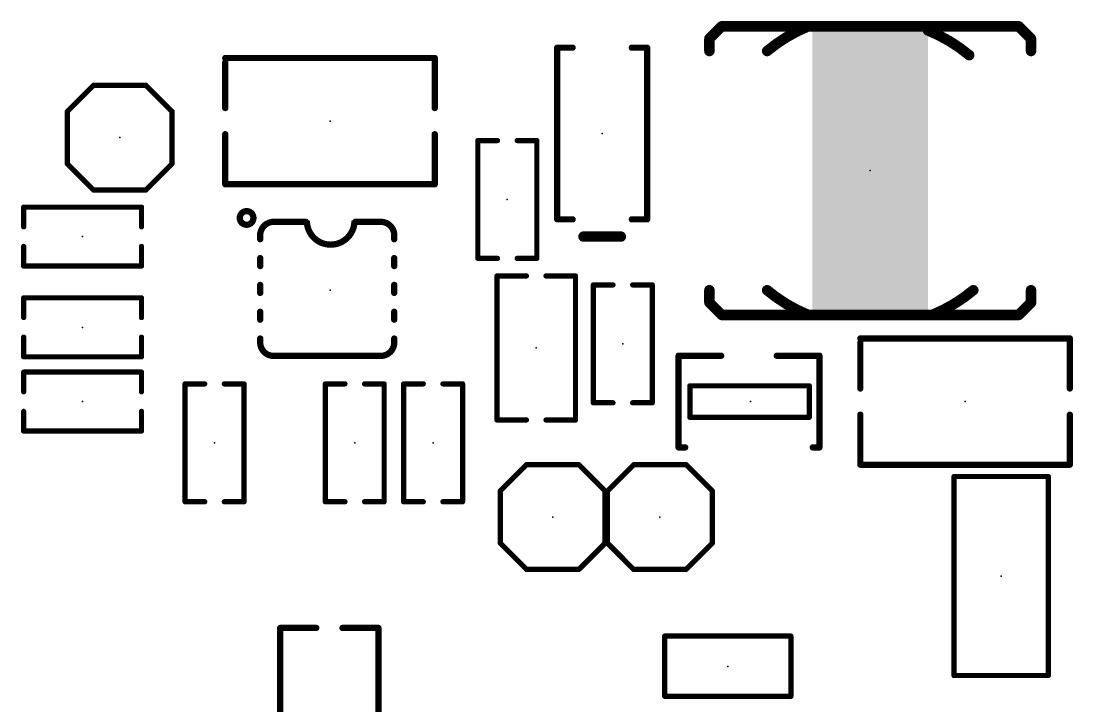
# Model space of a CAD drawing. Extents: x -49 to 146, y -19 to 112.
# Drawn here: x 17.42 to 42.93, y 44.64 to 61.25 of the extents above; entities that cross this region are included whole.
import ezdxf

# ---------------------------------------------------------------- set-up
doc = ezdxf.new("R2010")
doc.units = 0
doc.layers.add('21', color=253, linetype='CONTINUOUS')
doc.layers.add('23', color=7, linetype='CONTINUOUS')

# ---------------------------------------------------------------- blocks, each defined once
blk = doc.blocks.new('RECT')
blk.add_solid([(-0.5, -0.5), (0.5, -0.5), (-0.5, 0.5), (0.5, 0.5)])

msp = doc.modelspace()

# ---------------------------------------------------------------- linework, layer by layer
at = {"layer": '21'}
for points, const_width in [([(34.11, 60.82), (34.41, 61.12)], 0.254), ([(34.41, 61.12), (36.51, 61.12)], 0.254), ([(36.51, 61.12), (41.61, 61.12)], 0.254), ([(41.61, 61.12), (41.91, 60.82)], 0.254), ([(34.11, 60.82), (34.11, 60.52)], 0.254), ([(41.91, 60.82), (41.91, 60.52)], 0.254), ([(30.4194, 56.4387), (30.4194, 60.6013)], 0.1524), ([(30.4194, 60.6013), (30.7925, 60.6013)], 0.1524), ([(32.2275, 60.6013), (32.6006, 60.6013)], 0.1524), ([(32.6006, 60.6013), (32.6006, 56.4387)], 0.1524), ([(22.3699, 60.2488), (22.3699, 59.1375)], 0.1524), ([(22.37, 60.3504), (27.45, 60.3504)], 0.1524), ([(27.45, 60.3504), (27.45, 59.1375)], 0.1524), ([(19.175, 59.69), (18.54, 59.055)], 0.127), ([(19.175, 59.69), (20.445, 59.69)], 0.127), ([(20.445, 59.69), (21.08, 59.055)], 0.127), ([(18.54, 59.055), (18.54, 57.785)], 0.127), ([(21.08, 59.055), (21.08, 57.785)], 0.127), ([(22.37, 57.2896), (22.37, 58.5025)], 0.1524), ([(27.45, 57.2896), (27.45, 58.5025)], 0.1524), ([(28.4956, 55.4912), (28.4956, 58.3488)], 0.127), ([(28.4956, 58.3488), (28.9719, 58.3488)], 0.127), ([(29.9244, 58.3488), (29.4481, 58.3488)], 0.127), ([(29.9244, 55.4912), (29.9244, 58.3488)], 0.127), ([(18.54, 57.785), (19.175, 57.15)], 0.127), ([(21.08, 57.785), (20.445, 57.15)], 0.127), ([(20.445, 57.15), (19.175, 57.15)], 0.127), ([(27.45, 57.2896), (22.37, 57.2896)], 0.1524), ([(20.3388, 56.7344), (17.4812, 56.7344)], 0.127), ([(17.4812, 56.7344), (17.4812, 56.2581)], 0.127), ([(20.3388, 56.2581), (20.3388, 56.7344)], 0.127), ([(23.5423, 56.3777), (24.3262, 56.3777)], 0.1524), ([(25.5235, 56.3777), (26.1423, 56.3777)], 0.1524), ([(30.7926, 56.4387), (30.4194, 56.4387)], 0.1524), ([(32.6006, 56.4387), (32.2275, 56.4387)], 0.1524), ([(23.2173, 56.0927), (23.2173, 55.9557)], 0.1524), ([(26.4673, 56.0527), (26.4673, 55.9557)], 0.1524), ([(31.0575, 56.0212), (31.9625, 56.0212)], 0.254), ([(17.4812, 55.3056), (17.4812, 55.7819)], 0.127), ([(20.3388, 55.7819), (20.3388, 55.3056)], 0.127), ([(20.3388, 55.3056), (17.4812, 55.3056)], 0.127), ([(23.2173, 55.4987), (23.2173, 55.3057)], 0.1524), ([(26.4673, 55.4987), (26.4673, 55.3057)], 0.1524), ([(28.9719, 55.4912), (28.4956, 55.4912)], 0.127), ([(29.4481, 55.4912), (29.9244, 55.4912)], 0.127), ([(28.9574, 51.5737), (28.9575, 55.0662)], 0.127), ([(28.9575, 55.0662), (29.6719, 55.0662)], 0.127), ([(30.1481, 55.0663), (30.8625, 55.0663)], 0.127), ([(30.8625, 55.0663), (30.8625, 51.5737)], 0.127), ([(23.2173, 54.8487), (23.2173, 54.6557)], 0.1524), ([(26.4673, 54.8487), (26.4673, 54.6557)], 0.1524), ([(31.7719, 54.8488), (31.2956, 54.8488)], 0.127), ([(31.2956, 54.8488), (31.2956, 51.9912)], 0.127), ([(32.2481, 54.8488), (32.7244, 54.8488)], 0.127), ([(32.7244, 54.8488), (32.7244, 51.9912)], 0.127), ([(34.11, 54.42), (34.11, 54.72)], 0.254), ([(41.91, 54.42), (41.91, 54.72)], 0.254), ([(17.4812, 54.0581), (17.4812, 54.5344)], 0.127), ([(17.4812, 54.5344), (20.3388, 54.5344)], 0.127), ([(20.3388, 54.5344), (20.3388, 54.0581)], 0.127), ([(34.41, 54.12), (34.11, 54.42)], 0.254), ([(41.91, 54.42), (41.61, 54.12)], 0.254), ([(23.2173, 54.1987), (23.2173, 54.0057)], 0.1524), ([(26.4673, 54.1987), (26.4673, 54.0057)], 0.1524), ([(39.51, 54.12), (34.41, 54.12)], 0.254), ([(41.61, 54.12), (39.51, 54.12)], 0.254), ([(17.4812, 53.5819), (17.4812, 53.1056)], 0.127), ([(20.3388, 53.1056), (20.3388, 53.5819)], 0.127), ([(23.2173, 53.5487), (23.2173, 53.4527)], 0.1524), ([(26.4673, 53.5487), (26.4673, 53.4527)], 0.1524), ([(37.77, 53.5504), (42.85, 53.5504)], 0.1524), ([(42.85, 53.5504), (42.85, 52.3375)], 0.1524), ([(37.7699, 53.4488), (37.7699, 52.3375)], 0.1524), ([(17.4812, 53.1056), (20.3388, 53.1056)], 0.127), ([(26.1423, 53.1277), (23.5423, 53.1277)], 0.1524), ([(34.3956, 53.1313), (33.3637, 53.1313)], 0.1524), ([(33.3637, 53.1313), (33.3637, 50.9087)], 0.1524), ([(36.7769, 53.1313), (35.745, 53.1313)], 0.1524), ([(36.7769, 50.9087), (36.7769, 53.1313)], 0.1524), ([(17.4812, 52.2581), (17.4812, 52.7344)], 0.127), ([(17.4812, 52.7344), (20.3388, 52.7344)], 0.127), ([(20.3388, 52.7344), (20.3388, 52.2581)], 0.127), ([(21.8719, 52.4488), (21.3956, 52.4488)], 0.127), ([(21.3956, 52.4488), (21.3956, 49.5912)], 0.127), ([(22.3481, 52.4488), (22.8244, 52.4488)], 0.127), ([(22.8244, 52.4488), (22.8244, 49.5912)], 0.127), ([(24.7956, 49.5912), (24.7956, 52.4488)], 0.127), ([(24.7956, 52.4488), (25.2719, 52.4488)], 0.127), ([(26.2244, 52.4488), (25.7481, 52.4488)], 0.127), ([(26.2244, 49.5912), (26.2244, 52.4488)], 0.127), ([(27.1719, 52.4488), (26.6956, 52.4488)], 0.127), ([(26.6956, 52.4488), (26.6956, 49.5912)], 0.127), ([(27.6481, 52.4488), (28.1244, 52.4488)], 0.127), ([(28.1244, 52.4488), (28.1244, 49.5912)], 0.127), ([(33.6368, 51.639), (33.6368, 52.401)], 0.127), ([(33.6368, 52.401), (36.5324, 52.401)], 0.127), ([(36.5324, 52.401), (36.5324, 51.639)], 0.127), ([(31.2956, 51.9912), (31.7719, 51.9912)], 0.127), ([(32.7244, 51.9912), (32.2481, 51.9912)], 0.127), ([(17.4812, 51.7819), (17.4812, 51.3056)], 0.127), ([(20.3388, 51.3056), (20.3388, 51.7819)], 0.127), ([(29.6719, 51.5737), (28.9574, 51.5737)], 0.127), ([(30.8625, 51.5737), (30.1481, 51.5737)], 0.127), ([(36.5324, 51.639), (33.6368, 51.639)], 0.127), ([(37.77, 50.4896), (37.77, 51.7025)], 0.1524), ([(42.85, 50.4896), (42.85, 51.7025)], 0.1524), ([(17.4812, 51.3056), (20.3388, 51.3056)], 0.127), ([(33.3637, 50.9087), (33.5225, 50.9087)], 0.1524), ([(36.6181, 50.9087), (36.7769, 50.9087)], 0.1524), ([(29.675, 50.49), (29.04, 49.855)], 0.127), ([(29.675, 50.49), (30.945, 50.49)], 0.127), ([(30.945, 50.49), (31.58, 49.855)], 0.127), ([(32.275, 50.49), (31.64, 49.855)], 0.127), ([(32.275, 50.49), (33.545, 50.49)], 0.127), ([(33.545, 50.49), (34.18, 49.855)], 0.127), ([(42.85, 50.4896), (37.77, 50.4896)], 0.1524), ([(40.043, 45.377), (40.043, 50.203)], 0.127), ([(40.043, 50.203), (42.329, 50.203)], 0.127), ([(42.329, 50.203), (42.329, 45.377)], 0.127), ([(29.04, 49.855), (29.04, 48.585)], 0.127), ([(31.58, 49.855), (31.58, 48.585)], 0.127), ([(31.64, 49.855), (31.64, 48.585)], 0.127), ([(34.18, 49.855), (34.18, 48.585)], 0.127), ([(21.3956, 49.5912), (21.8719, 49.5912)], 0.127), ([(22.8244, 49.5912), (22.3481, 49.5912)], 0.127), ([(25.2719, 49.5912), (24.7956, 49.5912)], 0.127), ([(25.7481, 49.5912), (26.2244, 49.5912)], 0.127), ([(26.6956, 49.5912), (27.1719, 49.5912)], 0.127), ([(28.1244, 49.5912), (27.6481, 49.5912)], 0.127), ([(29.04, 48.585), (29.675, 47.95)], 0.127), ([(31.58, 48.585), (30.945, 47.95)], 0.127), ([(31.64, 48.585), (32.275, 47.95)], 0.127), ([(34.18, 48.585), (33.545, 47.95)], 0.127), ([(30.945, 47.95), (29.675, 47.95)], 0.127), ([(33.545, 47.95), (32.275, 47.95)], 0.127), ([(23.7034, 41.7687), (23.7034, 46.5313)], 0.1524), ([(23.7034, 46.5313), (24.5765, 46.5313)], 0.1524), ([(25.2115, 46.5313), (26.0846, 46.5313)], 0.1524), ([(26.0846, 46.5313), (26.0846, 41.7687)], 0.1524), ([(33.026, 46.334), (33.026, 44.874)], 0.127), ([(33.032, 46.334), (36.086, 46.334)], 0.127), ([(36.086, 46.334), (36.086, 44.874)], 0.127), ([(42.329, 45.377), (40.043, 45.377)], 0.127), ([(36.086, 44.874), (33.032, 44.874)], 0.127)]:
    msp.add_lwpolyline(points, dxfattribs=dict(at, const_width=const_width))
for points, const_width in [([(34.41, 61.1835, 1), (34.41, 61.0565)], 0.127), ([(34.4549, 61.0751, 1), (34.3651, 61.1649)], 0.127), ([(36.51, 61.12, 0.0777), (35.51, 60.52)], 0.254), ([(36.51, 61.1835, 1), (36.51, 61.0565)], 0.127), ([(36.5339, 61.0612, 1), (36.4861, 61.1788)], 0.127), ([(36.51, 61.0565, 1), (36.51, 61.1835)], 0.127), ([(41.6549, 61.1649, 1), (41.5651, 61.0751)], 0.127), ([(41.61, 61.0565, 1), (41.61, 61.1835)], 0.127), ([(40.41, 60.42, 0.0777), (39.41, 61.02)], 0.254), ([(39.4339, 61.0788, 1), (39.3861, 60.9612)], 0.127), ([(34.1735, 60.82, 1), (34.0465, 60.82)], 0.127), ([(34.0651, 60.8649, 1), (34.1549, 60.7751)], 0.127), ([(41.9735, 60.82, 1), (41.8465, 60.82)], 0.127), ([(41.8651, 60.7751, 1), (41.9549, 60.8649)], 0.127), ([(30.4575, 60.6013, 1), (30.3813, 60.6013)], 0.0762), ([(30.4194, 60.6394, 1), (30.4194, 60.5632)], 0.0762), ([(30.7925, 60.5632, 1), (30.7925, 60.6394)], 0.0762), ([(32.2275, 60.6394, 1), (32.2275, 60.5632)], 0.0762), ([(32.6387, 60.6013, 1), (32.5625, 60.6013)], 0.0762), ([(32.6006, 60.5632, 1), (32.6006, 60.6394)], 0.0762), ([(34.0465, 60.52, 1), (34.1735, 60.52)], 0.127), ([(35.4693, 60.5688, 1), (35.5507, 60.4712)], 0.127), ([(40.3693, 60.3712, 1), (40.4507, 60.4688)], 0.127), ([(41.8465, 60.52, 1), (41.9735, 60.52)], 0.127), ([(22.408, 60.2488, 1), (22.3318, 60.2488)], 0.0762), ([(22.37, 60.3885, 1), (22.37, 60.3123)], 0.0762), ([(27.4881, 60.3504, 1), (27.4119, 60.3504)], 0.0762), ([(27.45, 60.3123, 1), (27.45, 60.3885)], 0.0762), ([(19.175, 59.7218, 1), (19.175, 59.6583)], 0.0635), ([(19.1975, 59.6675, 1), (19.1525, 59.7125)], 0.0635), ([(20.4675, 59.7125, 1), (20.4225, 59.6675)], 0.0635), ([(20.445, 59.6583, 1), (20.445, 59.7218)], 0.0635), ([(18.5175, 59.0775, 1), (18.5625, 59.0325)], 0.0635), ([(18.5717, 59.055, 1), (18.5083, 59.055)], 0.0635), ([(21.1118, 59.055, 1), (21.0483, 59.055)], 0.0635), ([(21.0575, 59.0325, 1), (21.1025, 59.0775)], 0.0635), ([(22.3318, 59.1375, 1), (22.408, 59.1375)], 0.0762), ([(27.4119, 59.1375, 1), (27.4881, 59.1375)], 0.0762), ([(22.4081, 58.5025, 1), (22.3319, 58.5025)], 0.0762), ([(27.4881, 58.5025, 1), (27.4119, 58.5025)], 0.0762), ([(28.4956, 58.3806, 1), (28.4956, 58.3171)], 0.0635), ([(28.5273, 58.3488, 1), (28.4639, 58.3488)], 0.0635), ([(28.9719, 58.3171, 1), (28.9719, 58.3806)], 0.0635), ([(29.4481, 58.3806, 1), (29.4481, 58.3171)], 0.0635), ([(29.9562, 58.3488, 1), (29.8927, 58.3488)], 0.0635), ([(29.9244, 58.3171, 1), (29.9244, 58.3806)], 0.0635), ([(18.5625, 57.8075, 1), (18.5175, 57.7625)], 0.0635), ([(18.5083, 57.785, 1), (18.5717, 57.785)], 0.0635), ([(21.0483, 57.785, 1), (21.1118, 57.785)], 0.0635), ([(21.1025, 57.7625, 1), (21.0575, 57.8075)], 0.0635), ([(19.175, 57.1818, 1), (19.175, 57.1183)], 0.0635), ([(19.1525, 57.1275, 1), (19.1975, 57.1725)], 0.0635), ([(20.4225, 57.1725, 1), (20.4675, 57.1275)], 0.0635), ([(20.445, 57.1183, 1), (20.445, 57.1818)], 0.0635), ([(22.37, 57.3277, 1), (22.37, 57.2515)], 0.0762), ([(22.3319, 57.2896, 1), (22.4081, 57.2896)], 0.0762), ([(27.4119, 57.2896, 1), (27.4881, 57.2896)], 0.0762), ([(27.45, 57.2515, 1), (27.45, 57.3277)], 0.0762), ([(17.4812, 56.7662, 1), (17.4812, 56.7026)], 0.0635), ([(17.513, 56.7344, 1), (17.4495, 56.7344)], 0.0635), ([(20.3706, 56.7344, 1), (20.3071, 56.7344)], 0.0635), ([(20.3388, 56.7026, 1), (20.3388, 56.7662)], 0.0635), ([(22.8876, 56.3074, 1), (22.8876, 56.6376, 1), (22.8876, 56.3074)], 0.1524), ([(23.5423, 56.3777, 0.4142), (23.2173, 56.0527)], 0.1524), ([(23.5423, 56.4158, 1), (23.5423, 56.3396)], 0.0762), ([(23.5423, 56.3396, 1), (23.5423, 56.4158)], 0.0762), ([(24.348, 56.4027, 1), (25.5037, 56.4027)], 0.1524), ([(24.3262, 56.3396, 1), (24.3262, 56.4158)], 0.0762), ([(25.5235, 56.4158, 1), (25.5235, 56.3396)], 0.0762), ([(26.4673, 56.0527, 0.4142), (26.1423, 56.3777)], 0.1524), ([(26.1423, 56.4158, 1), (26.1423, 56.3396)], 0.0762), ([(26.1423, 56.3396, 1), (26.1423, 56.4158)], 0.0762), ([(30.4194, 56.4768, 1), (30.4194, 56.4006)], 0.0762), ([(30.3813, 56.4387, 1), (30.4575, 56.4387)], 0.0762), ([(30.7926, 56.4006, 1), (30.7926, 56.4768)], 0.0762), ([(32.2275, 56.4768, 1), (32.2275, 56.4006)], 0.0762), ([(32.5625, 56.4387, 1), (32.6387, 56.4387)], 0.0762), ([(32.6006, 56.4006, 1), (32.6006, 56.4768)], 0.0762), ([(17.4495, 56.2581, 1), (17.513, 56.2581)], 0.0635), ([(20.3071, 56.2581, 1), (20.3706, 56.2581)], 0.0635), ([(23.2554, 56.0927, 1), (23.1792, 56.0927)], 0.0762), ([(26.5054, 56.0527, 1), (26.4292, 56.0527)], 0.0762), ([(31.0575, 56.0847, 1), (31.0575, 55.9577)], 0.127), ([(31.9625, 55.9577, 1), (31.9625, 56.0847)], 0.127), ([(23.1792, 56.0527, 1), (23.2554, 56.0527)], 0.0762), ([(23.1792, 55.9557, 1), (23.2554, 55.9557)], 0.0762), ([(26.4292, 56.0527, 1), (26.5054, 56.0527)], 0.0762), ([(26.4292, 55.9557, 1), (26.5054, 55.9557)], 0.0762), ([(17.513, 55.7819, 1), (17.4495, 55.7819)], 0.0635), ([(20.3706, 55.7819, 1), (20.3071, 55.7819)], 0.0635), ([(17.4812, 55.3374, 1), (17.4812, 55.2739)], 0.0635), ([(20.3388, 55.2739, 1), (20.3388, 55.3374)], 0.0635), ([(23.2554, 55.4987, 1), (23.1792, 55.4987)], 0.0762), ([(26.5054, 55.4987, 1), (26.4292, 55.4987)], 0.0762), ([(28.4956, 55.523, 1), (28.4956, 55.4594)], 0.0635), ([(28.4639, 55.4912, 1), (28.5273, 55.4912)], 0.0635), ([(28.9719, 55.4594, 1), (28.9719, 55.523)], 0.0635), ([(29.4481, 55.523, 1), (29.4481, 55.4594)], 0.0635), ([(29.8927, 55.4912, 1), (29.9562, 55.4912)], 0.0635), ([(29.9244, 55.4594, 1), (29.9244, 55.523)], 0.0635), ([(17.4495, 55.3056, 1), (17.513, 55.3056)], 0.0635), ([(20.3071, 55.3056, 1), (20.3706, 55.3056)], 0.0635), ([(23.1792, 55.3057, 1), (23.2554, 55.3057)], 0.0762), ([(26.4292, 55.3057, 1), (26.5054, 55.3057)], 0.0762), ([(28.9575, 55.098, 1), (28.9575, 55.0344)], 0.0635), ([(28.9892, 55.0662, 1), (28.9258, 55.0662)], 0.0635), ([(29.6719, 55.0344, 1), (29.6719, 55.098)], 0.0635), ([(30.1481, 55.0981, 1), (30.1481, 55.0346)], 0.0635), ([(30.8942, 55.0663, 1), (30.8308, 55.0663)], 0.0635), ([(30.8625, 55.0346, 1), (30.8625, 55.0981)], 0.0635), ([(23.2554, 54.8487, 1), (23.1792, 54.8487)], 0.0762), ([(26.5054, 54.8487, 1), (26.4292, 54.8487)], 0.0762), ([(31.2956, 54.8806, 1), (31.2956, 54.8171)], 0.0635), ([(31.3273, 54.8488, 1), (31.2639, 54.8488)], 0.0635), ([(31.7719, 54.8171, 1), (31.7719, 54.8806)], 0.0635), ([(32.2481, 54.8806, 1), (32.2481, 54.8171)], 0.0635), ([(32.7562, 54.8488, 1), (32.6927, 54.8488)], 0.0635), ([(32.7244, 54.8171, 1), (32.7244, 54.8806)], 0.0635), ([(34.1735, 54.72, 1), (34.0465, 54.72)], 0.127), ([(35.51, 54.72, 0.0777), (36.51, 54.12)], 0.254), ([(35.5507, 54.7688, 1), (35.4693, 54.6712)], 0.127), ([(39.51, 54.12, 0.0777), (40.51, 54.72)], 0.254), ([(40.5507, 54.6712, 1), (40.4693, 54.7688)], 0.127), ([(41.9735, 54.72, 1), (41.8465, 54.72)], 0.127), ([(17.4812, 54.5662, 1), (17.4812, 54.5027)], 0.0635), ([(17.513, 54.5344, 1), (17.4495, 54.5344)], 0.0635), ([(20.3706, 54.5344, 1), (20.3071, 54.5344)], 0.0635), ([(20.3388, 54.5027, 1), (20.3388, 54.5662)], 0.0635), ([(23.1792, 54.6557, 1), (23.2554, 54.6557)], 0.0762), ([(26.4292, 54.6557, 1), (26.5054, 54.6557)], 0.0762), ([(34.1549, 54.4649, 1), (34.0651, 54.3751)], 0.127), ([(34.0465, 54.42, 1), (34.1735, 54.42)], 0.127), ([(41.8465, 54.42, 1), (41.9735, 54.42)], 0.127), ([(41.9549, 54.3751, 1), (41.8651, 54.4649)], 0.127), ([(17.4495, 54.0581, 1), (17.513, 54.0581)], 0.0635), ([(20.3071, 54.0581, 1), (20.3706, 54.0581)], 0.0635), ([(23.2554, 54.1987, 1), (23.1792, 54.1987)], 0.0762), ([(26.5054, 54.1987, 1), (26.4292, 54.1987)], 0.0762), ([(34.41, 54.1835, 1), (34.41, 54.0565)], 0.127), ([(34.3651, 54.0751, 1), (34.4549, 54.1649)], 0.127), ([(36.4861, 54.0612, 1), (36.5339, 54.1788)], 0.127), ([(39.51, 54.1835, 1), (39.51, 54.0565)], 0.127), ([(39.4861, 54.1788, 1), (39.5339, 54.0612)], 0.127), ([(39.51, 54.0565, 1), (39.51, 54.1835)], 0.127), ([(41.5651, 54.1649, 1), (41.6549, 54.0751)], 0.127), ([(41.61, 54.0565, 1), (41.61, 54.1835)], 0.127), ([(23.1792, 54.0057, 1), (23.2554, 54.0057)], 0.0762), ([(26.4292, 54.0057, 1), (26.5054, 54.0057)], 0.0762), ([(17.513, 53.5819, 1), (17.4495, 53.5819)], 0.0635), ([(20.3706, 53.5819, 1), (20.3071, 53.5819)], 0.0635), ([(23.2554, 53.5487, 1), (23.1792, 53.5487)], 0.0762), ([(26.5054, 53.5487, 1), (26.4292, 53.5487)], 0.0762), ([(37.77, 53.5885, 1), (37.77, 53.5123)], 0.0762), ([(42.8881, 53.5504, 1), (42.8119, 53.5504)], 0.0762), ([(42.85, 53.5123, 1), (42.85, 53.5885)], 0.0762), ([(23.2173, 53.4527, 0.4142), (23.5423, 53.1277)], 0.1524), ([(23.2554, 53.4527, 1), (23.1792, 53.4527)], 0.0762), ([(23.1792, 53.4527, 1), (23.2554, 53.4527)], 0.0762), ([(26.1423, 53.1277, 0.4142), (26.4673, 53.4527)], 0.1524), ([(26.5054, 53.4527, 1), (26.4292, 53.4527)], 0.0762), ([(26.4292, 53.4527, 1), (26.5054, 53.4527)], 0.0762), ([(37.808, 53.4488, 1), (37.7318, 53.4488)], 0.0762), ([(17.4812, 53.1374, 1), (17.4812, 53.0739)], 0.0635), ([(17.4495, 53.1056, 1), (17.513, 53.1056)], 0.0635), ([(20.3071, 53.1056, 1), (20.3706, 53.1056)], 0.0635), ([(20.3388, 53.0739, 1), (20.3388, 53.1374)], 0.0635), ([(23.5423, 53.1658, 1), (23.5423, 53.0896)], 0.0762), ([(23.5423, 53.0896, 1), (23.5423, 53.1658)], 0.0762), ([(26.1423, 53.1658, 1), (26.1423, 53.0896)], 0.0762), ([(26.1423, 53.0896, 1), (26.1423, 53.1658)], 0.0762), ([(33.3637, 53.1694, 1), (33.3637, 53.0932)], 0.0762), ([(33.4018, 53.1313, 1), (33.3256, 53.1313)], 0.0762), ([(34.3956, 53.0932, 1), (34.3956, 53.1694)], 0.0762), ([(35.745, 53.1694, 1), (35.745, 53.0932)], 0.0762), ([(36.815, 53.1313, 1), (36.7388, 53.1313)], 0.0762), ([(36.7769, 53.0932, 1), (36.7769, 53.1694)], 0.0762), ([(17.4812, 52.7662, 1), (17.4812, 52.7026)], 0.0635), ([(17.513, 52.7344, 1), (17.4495, 52.7344)], 0.0635), ([(20.3706, 52.7344, 1), (20.3071, 52.7344)], 0.0635), ([(20.3388, 52.7026, 1), (20.3388, 52.7662)], 0.0635), ([(21.3956, 52.4806, 1), (21.3956, 52.4171)], 0.0635), ([(21.4274, 52.4488, 1), (21.3639, 52.4488)], 0.0635), ([(21.8719, 52.4171, 1), (21.8719, 52.4806)], 0.0635), ([(22.3481, 52.4806, 1), (22.3481, 52.4171)], 0.0635), ([(22.8561, 52.4488, 1), (22.7927, 52.4488)], 0.0635), ([(22.8244, 52.4171, 1), (22.8244, 52.4806)], 0.0635), ([(24.7956, 52.4806, 1), (24.7956, 52.4171)], 0.0635), ([(24.8273, 52.4488, 1), (24.7639, 52.4488)], 0.0635), ([(25.2719, 52.4171, 1), (25.2719, 52.4806)], 0.0635), ([(25.7481, 52.4806, 1), (25.7481, 52.4171)], 0.0635), ([(26.2562, 52.4488, 1), (26.1927, 52.4488)], 0.0635), ([(26.2244, 52.4171, 1), (26.2244, 52.4806)], 0.0635), ([(26.6956, 52.4806, 1), (26.6956, 52.4171)], 0.0635), ([(26.7274, 52.4488, 1), (26.6639, 52.4488)], 0.0635), ([(27.1719, 52.4171, 1), (27.1719, 52.4806)], 0.0635), ([(27.6481, 52.4806, 1), (27.6481, 52.4171)], 0.0635), ([(28.1562, 52.4488, 1), (28.0927, 52.4488)], 0.0635), ([(28.1244, 52.4171, 1), (28.1244, 52.4806)], 0.0635), ([(33.6686, 52.401, 1), (33.605, 52.401)], 0.0635), ([(33.6368, 52.4328, 1), (33.6368, 52.3693)], 0.0635), ([(36.5642, 52.401, 1), (36.5007, 52.401)], 0.0635), ([(36.5324, 52.3693, 1), (36.5324, 52.4328)], 0.0635), ([(37.7318, 52.3375, 1), (37.808, 52.3375)], 0.0762), ([(42.8119, 52.3375, 1), (42.8881, 52.3375)], 0.0762), ([(17.4495, 52.2581, 1), (17.513, 52.2581)], 0.0635), ([(20.3071, 52.2581, 1), (20.3706, 52.2581)], 0.0635), ([(31.2956, 52.023, 1), (31.2956, 51.9594)], 0.0635), ([(31.7719, 51.9594, 1), (31.7719, 52.023)], 0.0635), ([(32.2481, 52.023, 1), (32.2481, 51.9594)], 0.0635), ([(32.7244, 51.9594, 1), (32.7244, 52.023)], 0.0635), ([(17.513, 51.7819, 1), (17.4495, 51.7819)], 0.0635), ([(20.3706, 51.7819, 1), (20.3071, 51.7819)], 0.0635), ([(31.2639, 51.9912, 1), (31.3273, 51.9912)], 0.0635), ([(32.6927, 51.9912, 1), (32.7562, 51.9912)], 0.0635), ([(28.9574, 51.6055, 1), (28.9574, 51.5419)], 0.0635), ([(28.9257, 51.5737, 1), (28.9891, 51.5737)], 0.0635), ([(29.6719, 51.5419, 1), (29.6719, 51.6055)], 0.0635), ([(30.1481, 51.6055, 1), (30.1481, 51.5419)], 0.0635), ([(30.8308, 51.5737, 1), (30.8942, 51.5737)], 0.0635), ([(30.8625, 51.5419, 1), (30.8625, 51.6055)], 0.0635), ([(33.605, 51.639, 1), (33.6686, 51.639)], 0.0635), ([(33.6368, 51.6708, 1), (33.6368, 51.6073)], 0.0635), ([(36.5007, 51.639, 1), (36.5642, 51.639)], 0.0635), ([(36.5324, 51.6073, 1), (36.5324, 51.6708)], 0.0635), ([(37.8081, 51.7025, 1), (37.7319, 51.7025)], 0.0762), ([(42.8881, 51.7025, 1), (42.8119, 51.7025)], 0.0762), ([(17.4812, 51.3374, 1), (17.4812, 51.2739)], 0.0635), ([(17.4495, 51.3056, 1), (17.513, 51.3056)], 0.0635), ([(20.3071, 51.3056, 1), (20.3706, 51.3056)], 0.0635), ([(20.3388, 51.2739, 1), (20.3388, 51.3374)], 0.0635), ([(33.3637, 50.9468, 1), (33.3637, 50.8706)], 0.0762), ([(33.3256, 50.9087, 1), (33.4018, 50.9087)], 0.0762), ([(33.5225, 50.8706, 1), (33.5225, 50.9468)], 0.0762), ([(36.6181, 50.9468, 1), (36.6181, 50.8706)], 0.0762), ([(36.7388, 50.9087, 1), (36.815, 50.9087)], 0.0762), ([(36.7769, 50.8706, 1), (36.7769, 50.9468)], 0.0762), ([(29.675, 50.5218, 1), (29.675, 50.4582)], 0.0635), ([(29.6975, 50.4675, 1), (29.6525, 50.5125)], 0.0635), ([(30.9675, 50.5125, 1), (30.9225, 50.4675)], 0.0635), ([(30.945, 50.4582, 1), (30.945, 50.5218)], 0.0635), ([(32.275, 50.5218, 1), (32.275, 50.4582)], 0.0635), ([(32.2975, 50.4675, 1), (32.2525, 50.5125)], 0.0635), ([(33.5675, 50.5125, 1), (33.5225, 50.4675)], 0.0635), ([(33.545, 50.4582, 1), (33.545, 50.5218)], 0.0635), ([(37.77, 50.5277, 1), (37.77, 50.4515)], 0.0762), ([(37.7319, 50.4896, 1), (37.8081, 50.4896)], 0.0762), ([(42.8119, 50.4896, 1), (42.8881, 50.4896)], 0.0762), ([(42.85, 50.4515, 1), (42.85, 50.5277)], 0.0762), ([(40.0748, 50.203, 1), (40.0112, 50.203)], 0.0635), ([(40.043, 50.2348, 1), (40.043, 50.1713)], 0.0635), ([(42.3608, 50.203, 1), (42.2972, 50.203)], 0.0635), ([(42.329, 50.1713, 1), (42.329, 50.2348)], 0.0635), ([(29.0175, 49.8775, 1), (29.0625, 49.8325)], 0.0635), ([(29.0718, 49.855, 1), (29.0083, 49.855)], 0.0635), ([(31.6118, 49.855, 1), (31.5483, 49.855)], 0.0635), ([(31.5575, 49.8325, 1), (31.6025, 49.8775)], 0.0635), ([(31.6175, 49.8775, 1), (31.6625, 49.8325)], 0.0635), ([(31.6717, 49.855, 1), (31.6083, 49.855)], 0.0635), ([(34.2118, 49.855, 1), (34.1482, 49.855)], 0.0635), ([(34.1575, 49.8325, 1), (34.2025, 49.8775)], 0.0635), ([(21.3956, 49.623, 1), (21.3956, 49.5594)], 0.0635), ([(21.3639, 49.5912, 1), (21.4274, 49.5912)], 0.0635), ([(21.8719, 49.5594, 1), (21.8719, 49.623)], 0.0635), ([(22.3481, 49.623, 1), (22.3481, 49.5594)], 0.0635), ([(22.7927, 49.5912, 1), (22.8561, 49.5912)], 0.0635), ([(22.8244, 49.5594, 1), (22.8244, 49.623)], 0.0635), ([(24.7956, 49.623, 1), (24.7956, 49.5594)], 0.0635), ([(24.7639, 49.5912, 1), (24.8273, 49.5912)], 0.0635), ([(25.2719, 49.5594, 1), (25.2719, 49.623)], 0.0635), ([(25.7481, 49.623, 1), (25.7481, 49.5594)], 0.0635), ([(26.1927, 49.5912, 1), (26.2562, 49.5912)], 0.0635), ([(26.2244, 49.5594, 1), (26.2244, 49.623)], 0.0635), ([(26.6956, 49.623, 1), (26.6956, 49.5594)], 0.0635), ([(26.6639, 49.5912, 1), (26.7274, 49.5912)], 0.0635), ([(27.1719, 49.5594, 1), (27.1719, 49.623)], 0.0635), ([(27.6481, 49.623, 1), (27.6481, 49.5594)], 0.0635), ([(28.0927, 49.5912, 1), (28.1562, 49.5912)], 0.0635), ([(28.1244, 49.5594, 1), (28.1244, 49.623)], 0.0635), ([(29.0625, 48.6075, 1), (29.0175, 48.5625)], 0.0635), ([(29.0083, 48.585, 1), (29.0718, 48.585)], 0.0635), ([(31.5483, 48.585, 1), (31.6118, 48.585)], 0.0635), ([(31.6025, 48.5625, 1), (31.5575, 48.6075)], 0.0635), ([(31.6625, 48.6075, 1), (31.6175, 48.5625)], 0.0635), ([(31.6083, 48.585, 1), (31.6717, 48.585)], 0.0635), ([(34.1482, 48.585, 1), (34.2118, 48.585)], 0.0635), ([(34.2025, 48.5625, 1), (34.1575, 48.6075)], 0.0635), ([(29.675, 47.9818, 1), (29.675, 47.9183)], 0.0635), ([(29.6525, 47.9275, 1), (29.6975, 47.9725)], 0.0635), ([(30.9225, 47.9725, 1), (30.9675, 47.9275)], 0.0635), ([(30.945, 47.9183, 1), (30.945, 47.9818)], 0.0635), ([(32.275, 47.9818, 1), (32.275, 47.9183)], 0.0635), ([(32.2525, 47.9275, 1), (32.2975, 47.9725)], 0.0635), ([(33.5225, 47.9725, 1), (33.5675, 47.9275)], 0.0635), ([(33.545, 47.9183, 1), (33.545, 47.9818)], 0.0635), ([(23.7415, 46.5313, 1), (23.6653, 46.5313)], 0.0762), ([(23.7034, 46.5694, 1), (23.7034, 46.4932)], 0.0762), ([(24.5765, 46.4932, 1), (24.5765, 46.5694)], 0.0762), ([(25.2115, 46.5694, 1), (25.2115, 46.4932)], 0.0762), ([(26.1227, 46.5313, 1), (26.0465, 46.5313)], 0.0762), ([(26.0846, 46.4932, 1), (26.0846, 46.5694)], 0.0762), ([(33.0578, 46.334, 1), (32.9943, 46.334)], 0.0635), ([(33.032, 46.3658, 1), (33.032, 46.3023)], 0.0635), ([(36.1178, 46.334, 1), (36.0542, 46.334)], 0.0635), ([(36.086, 46.3023, 1), (36.086, 46.3658)], 0.0635), ([(40.0112, 45.377, 1), (40.0748, 45.377)], 0.0635), ([(40.043, 45.4088, 1), (40.043, 45.3453)], 0.0635), ([(42.2972, 45.377, 1), (42.3608, 45.377)], 0.0635), ([(42.329, 45.3453, 1), (42.329, 45.4088)], 0.0635), ([(32.9943, 44.874, 1), (33.0578, 44.874)], 0.0635), ([(33.032, 44.9058, 1), (33.032, 44.8422)], 0.0635), ([(36.0542, 44.874, 1), (36.1178, 44.874)], 0.0635), ([(36.086, 44.8422, 1), (36.086, 44.9058)], 0.0635)]:
    msp.add_lwpolyline(points, format="xyb", dxfattribs=dict(at, const_width=const_width))
at = {"layer": '23'}
for p in [(24.91, 58.82), (19.81, 58.42), (31.51, 58.52), (38.01, 57.62), (29.21, 56.92), (18.91, 56.02), (24.91, 54.72), (18.91, 53.82), (29.91, 53.32), (32.01, 53.42), (18.91, 52.02), (35.11, 52.02), (40.31, 52.02), (22.11, 51.02), (25.51, 51.02), (27.41, 51.02), (30.31, 49.22), (32.91, 49.22), (41.186, 47.79), (34.559, 45.599)]:
    msp.add_point(p, dxfattribs=at)

# ---------------------------------------------------------------- block references
at = {"layer": '21', "xscale": 7, "yscale": 2.8, "rotation": 270}
msp.add_blockref('RECT', (38.01, 57.62), dxfattribs=at)

doc.saveas('drawing.dxf')
